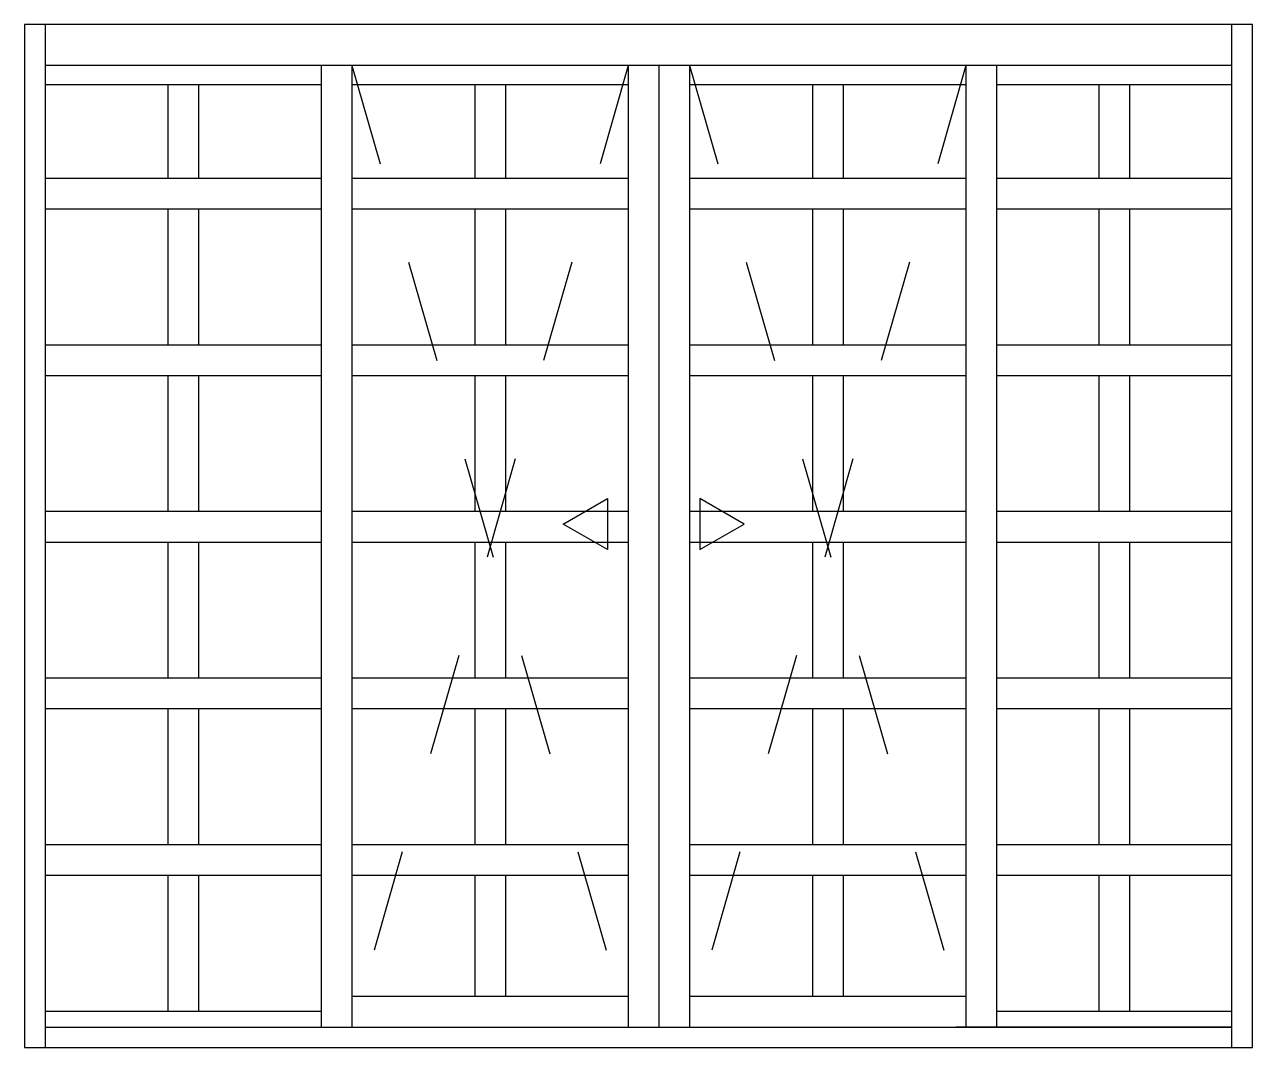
# Model space of a CAD drawing. Header units: millimetres. Extents: x 222.2 to 223.4, y 1295.96 to 1296.96.
import ezdxf

# ---------------------------------------------------------------- set-up
doc = ezdxf.new("R2010")
doc.units = ezdxf.units.MM
doc.header["$LTSCALE"] = 0.5
doc.linetypes.add('HIDDEN2', pattern=[0.1875, 0.125, -0.0625])
doc.layers.add('Gravia_Janelas', color=1, linetype='Continuous')
doc.layers.add('Gravia_Janelas_hidden2', color=1, linetype='HIDDEN2')

msp = doc.modelspace()

# ---------------------------------------------------------------- linework, layer by layer
at = {"layer": 'Gravia_Janelas', "color": 2}
for p, q in [((222.2035, 1296.9614), (222.2035, 1295.9614)), ((223.4035, 1296.9614), (222.2035, 1296.9614)), ((223.4035, 1295.9614), (223.4035, 1296.9614)), ((222.2035, 1295.9614), (223.4035, 1295.9614))]:
    msp.add_line(p, q, dxfattribs=at)
at = {"layer": 'Gravia_Janelas'}
for p, q in [((222.2235, 1296.9614), (222.2235, 1295.9614)), ((223.3835, 1295.9614), (223.3835, 1296.9614)), ((223.3835, 1296.9214), (222.2235, 1296.9214)), ((223.3835, 1296.9214), (222.2235, 1296.9214)), ((222.4935, 1296.9214), (222.4935, 1295.9814)), ((222.5235, 1296.9214), (222.5235, 1295.9814)), ((222.7935, 1296.9214), (222.7935, 1295.9814)), ((222.8235, 1296.9214), (222.8235, 1295.9814)), ((222.8535, 1296.9214), (222.8535, 1295.9814)), ((223.1235, 1296.9214), (223.1235, 1295.9814)), ((223.1535, 1296.9214), (223.1535, 1295.9814)), ((222.4935, 1296.9025), (222.2235, 1296.9025)), ((222.3435, 1296.9025), (222.3435, 1296.8108)), ((222.3735, 1296.9025), (222.3735, 1296.8108)), ((222.7935, 1296.9025), (222.5235, 1296.9025)), ((222.6435, 1296.9025), (222.6435, 1296.8108)), ((222.6735, 1296.9025), (222.6735, 1296.8108)), ((223.1235, 1296.9025), (222.8535, 1296.9025)), ((222.9735, 1296.9025), (222.9735, 1296.8108)), ((223.0035, 1296.9025), (223.0035, 1296.8108)), ((223.3835, 1296.9025), (223.1535, 1296.9025)), ((223.2535, 1296.9025), (223.2535, 1296.8108)), ((223.2835, 1296.9025), (223.2835, 1296.8108)), ((222.4935, 1296.8108), (222.2235, 1296.8108)), ((222.7935, 1296.8108), (222.5235, 1296.8108)), ((223.1235, 1296.8108), (222.8535, 1296.8108)), ((223.3835, 1296.8108), (223.1535, 1296.8108)), ((222.4935, 1296.7808), (222.2235, 1296.7808)), ((222.3435, 1296.7808), (222.3435, 1296.648)), ((222.3735, 1296.7808), (222.3735, 1296.648)), ((222.7935, 1296.7808), (222.5235, 1296.7808)), ((222.6435, 1296.7808), (222.6435, 1296.648)), ((222.6735, 1296.7808), (222.6735, 1296.648)), ((223.1235, 1296.7808), (222.8535, 1296.7808)), ((222.9735, 1296.7808), (222.9735, 1296.648)), ((223.0035, 1296.7808), (223.0035, 1296.648)), ((223.3835, 1296.7808), (223.1535, 1296.7808)), ((223.2535, 1296.7808), (223.2535, 1296.648)), ((223.2835, 1296.7808), (223.2835, 1296.648)), ((222.4935, 1296.648), (222.2235, 1296.648)), ((222.7935, 1296.648), (222.5235, 1296.648)), ((223.1235, 1296.648), (222.8535, 1296.648)), ((223.3835, 1296.648), (223.1535, 1296.648)), ((222.4935, 1296.618), (222.2235, 1296.618)), ((222.3435, 1296.618), (222.3435, 1296.4852)), ((222.3735, 1296.618), (222.3735, 1296.4852)), ((222.7935, 1296.618), (222.5235, 1296.618)), ((222.6435, 1296.618), (222.6435, 1296.4852)), ((222.6735, 1296.618), (222.6735, 1296.4852)), ((223.1235, 1296.618), (222.8535, 1296.618)), ((222.9735, 1296.618), (222.9735, 1296.4852)), ((223.0035, 1296.618), (223.0035, 1296.4852)), ((223.3835, 1296.618), (223.1535, 1296.618)), ((223.2535, 1296.618), (223.2535, 1296.4852)), ((223.2835, 1296.618), (223.2835, 1296.4852)), ((222.4935, 1296.4852), (222.2235, 1296.4852)), ((222.7935, 1296.4852), (222.5235, 1296.4852)), ((223.1235, 1296.4852), (222.8535, 1296.4852)), ((223.3835, 1296.4852), (223.1535, 1296.4852)), ((222.4935, 1296.4552), (222.2235, 1296.4552)), ((222.3435, 1296.4552), (222.3435, 1296.3224)), ((222.3735, 1296.4552), (222.3735, 1296.3224)), ((222.7935, 1296.4552), (222.5235, 1296.4552)), ((222.6435, 1296.4552), (222.6435, 1296.3224)), ((222.6735, 1296.4552), (222.6735, 1296.3224)), ((223.1235, 1296.4552), (222.8535, 1296.4552)), ((222.9735, 1296.4552), (222.9735, 1296.3224)), ((223.0035, 1296.4552), (223.0035, 1296.3224)), ((223.3835, 1296.4552), (223.1535, 1296.4552)), ((223.2535, 1296.4552), (223.2535, 1296.3224)), ((223.2835, 1296.4552), (223.2835, 1296.3224)), ((222.4935, 1296.3224), (222.2235, 1296.3224)), ((222.7935, 1296.3224), (222.5235, 1296.3224)), ((223.1235, 1296.3224), (222.8535, 1296.3224)), ((223.3835, 1296.3224), (223.1535, 1296.3224)), ((222.4935, 1296.2924), (222.2235, 1296.2924)), ((222.3435, 1296.2924), (222.3435, 1296.1596)), ((222.3735, 1296.2924), (222.3735, 1296.1596)), ((222.7935, 1296.2924), (222.5235, 1296.2924)), ((222.6435, 1296.2924), (222.6435, 1296.1596)), ((222.6735, 1296.2924), (222.6735, 1296.1596)), ((223.1235, 1296.2924), (222.8535, 1296.2924)), ((222.9735, 1296.2924), (222.9735, 1296.1596)), ((223.0035, 1296.2924), (223.0035, 1296.1596)), ((223.3835, 1296.2924), (223.1535, 1296.2924)), ((223.2535, 1296.2924), (223.2535, 1296.1596)), ((223.2835, 1296.2924), (223.2835, 1296.1596)), ((222.4935, 1296.1596), (222.2235, 1296.1596)), ((222.7935, 1296.1596), (222.5235, 1296.1596)), ((223.1235, 1296.1596), (222.8535, 1296.1596)), ((223.3835, 1296.1596), (223.1535, 1296.1596)), ((222.4935, 1296.1296), (222.2235, 1296.1296)), ((222.3435, 1296.1296), (222.3435, 1295.9964)), ((222.3735, 1296.1296), (222.3735, 1295.9964)), ((222.7935, 1296.1296), (222.5235, 1296.1296)), ((222.6435, 1296.1296), (222.6435, 1296.0114)), ((222.6735, 1296.1296), (222.6735, 1296.0114)), ((223.1235, 1296.1296), (222.8535, 1296.1296)), ((222.9735, 1296.1296), (222.9735, 1296.0114)), ((223.0035, 1296.1296), (223.0035, 1296.0114)), ((223.3835, 1296.1296), (223.1535, 1296.1296)), ((223.2535, 1296.1296), (223.2535, 1295.9964)), ((223.2835, 1296.1296), (223.2835, 1295.9964)), ((222.5235, 1296.0114), (222.7935, 1296.0114)), ((222.8535, 1296.0114), (223.1235, 1296.0114)), ((222.4935, 1295.9964), (222.2235, 1295.9964)), ((223.3835, 1295.9964), (223.1535, 1295.9964)), ((222.2235, 1295.9814), (223.3835, 1295.9814)), ((223.3835, 1295.9814), (223.1135, 1295.9814))]:
    msp.add_line(p, q, dxfattribs=at)
at = {"layer": 'Gravia_Janelas_hidden2'}
for p, q in [((222.5235, 1296.9214), (222.7935, 1295.9814)), ((222.7935, 1296.9214), (222.5235, 1295.9814)), ((222.8535, 1296.9214), (223.1235, 1295.9814)), ((223.1235, 1296.9214), (222.8535, 1295.9814))]:
    msp.add_line(p, q, dxfattribs=at)
for points in [[(222.7731, 1296.4981), (222.7731, 1296.4481), (222.7298, 1296.4731)], [(222.8635, 1296.4981), (222.8635, 1296.4481), (222.9068, 1296.4731)]]:
    msp.add_lwpolyline(points, close=True, dxfattribs=at)

doc.saveas('drawing.dxf')
